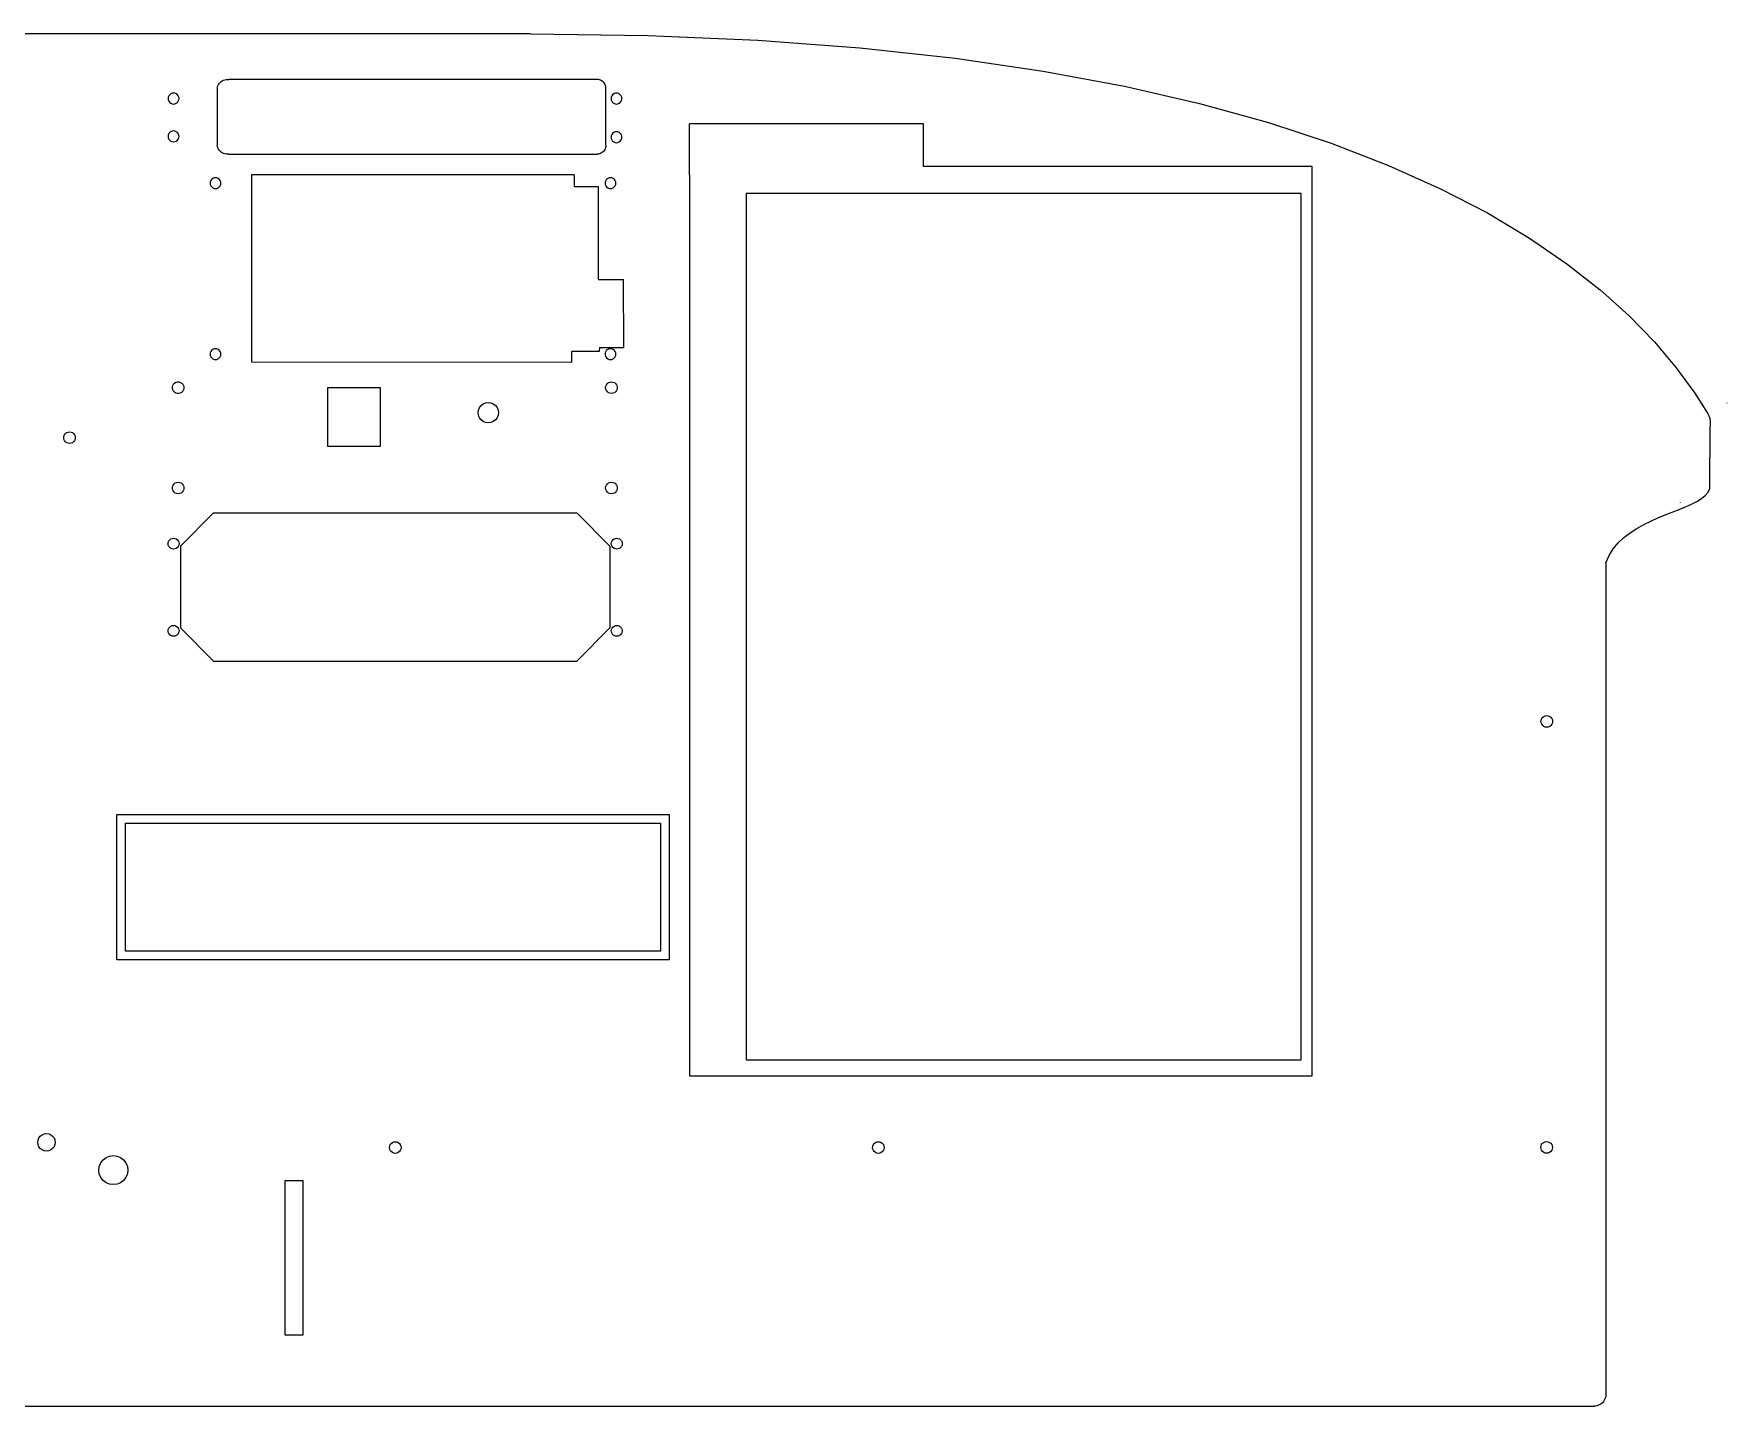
# Model space of a CAD drawing. Extents: x -679 to 499, y -164 to 308.
# Drawn here: x -84 to 499, y -164 to 308 of the extents above; entities that cross this region are included whole.
import ezdxf

# ---------------------------------------------------------------- set-up
doc = ezdxf.new("R2010")
doc.units = 0
doc.layers.get('0').update_dxf_attribs({"linetype": 'CONTINUOUS'})

msp = doc.modelspace()

# ---------------------------------------------------------------- linework, layer by layer
for p, q in [((86.79, 308.48), (-273.21, 308.48)), ((86.79, 308.48), (127.21, 307.91)), ((127.21, 307.91), (164.97, 306.28)), ((164.97, 306.28), (200.16, 303.64)), ((200.16, 303.64), (232.86, 300.07)), ((232.86, 300.07), (263.17, 295.64)), ((-20.58, 291.07), (-20.31, 291.45)), ((-20.31, 291.45), (-20.01, 291.8)), ((-20.01, 291.8), (-19.65, 292.1)), ((-19.65, 292.1), (-19.27, 292.35)), ((-19.27, 292.35), (-18.85, 292.55)), ((-18.85, 292.55), (-18.41, 292.7)), ((-18.41, 292.7), (-17.96, 292.78)), ((-17.96, 292.78), (-17.49, 292.81)), ((-17.49, 292.81), (-17.03, 292.77)), ((109.74, 292.77), (-17.03, 292.77)), ((110.13, 292.74), (109.74, 292.77)), ((110.52, 292.67), (110.13, 292.74)), ((110.89, 292.54), (110.52, 292.67)), ((111.24, 292.37), (110.89, 292.54)), ((111.56, 292.15), (111.24, 292.37)), ((111.86, 291.89), (111.56, 292.15)), ((112.12, 291.6), (111.86, 291.89)), ((112.34, 291.27), (112.12, 291.6)), ((263.17, 295.64), (291.18, 290.44)), ((-37.84, 286.71), (-37.91, 286.22)), ((-37.91, 286.22), (-37.84, 285.74)), ((-37.66, 287.16), (-37.84, 286.71)), ((-37.84, 285.74), (-37.66, 285.28)), ((-37.36, 287.55), (-37.66, 287.16)), ((-36.97, 287.84), (-37.36, 287.55)), ((-36.52, 288.03), (-36.97, 287.84)), ((-36.03, 288.1), (-36.52, 288.03)), ((-35.55, 288.03), (-36.03, 288.1)), ((-35.1, 287.84), (-35.55, 288.03)), ((-34.71, 287.55), (-35.1, 287.84)), ((-34.41, 287.16), (-34.71, 287.55)), ((-34.22, 286.71), (-34.41, 287.16)), ((-34.41, 285.28), (-34.22, 285.74)), ((-34.16, 286.22), (-34.22, 286.71)), ((-34.22, 285.74), (-34.16, 286.22)), ((-21.03, 289.77), (-20.94, 290.22)), ((-21.03, 289.77), (-21.03, 270.12)), ((-20.94, 290.22), (-20.78, 290.66)), ((-20.78, 290.66), (-20.58, 291.07)), ((112.51, 290.92), (112.34, 291.27)), ((112.64, 290.55), (112.51, 290.92)), ((112.71, 290.16), (112.64, 290.55)), ((112.74, 289.77), (112.71, 290.16)), ((112.74, 270.12), (112.74, 289.77)), ((114.56, 286.71), (114.49, 286.22)), ((114.49, 286.22), (114.56, 285.74)), ((114.74, 287.16), (114.56, 286.71)), ((114.56, 285.74), (114.74, 285.28)), ((115.04, 287.55), (114.74, 287.16)), ((115.43, 287.84), (115.04, 287.55)), ((115.88, 288.03), (115.43, 287.84)), ((116.37, 288.1), (115.88, 288.03)), ((116.85, 288.03), (116.37, 288.1)), ((117.3, 287.84), (116.85, 288.03)), ((117.69, 287.55), (117.3, 287.84)), ((117.99, 287.16), (117.69, 287.55)), ((118.18, 286.71), (117.99, 287.16)), ((117.99, 285.28), (118.18, 285.74)), ((118.24, 286.22), (118.18, 286.71)), ((118.18, 285.74), (118.24, 286.22)), ((291.18, 290.44), (316.99, 284.52)), ((-37.66, 285.28), (-37.36, 284.89)), ((-37.36, 284.89), (-36.97, 284.6)), ((-36.97, 284.6), (-36.52, 284.41)), ((-36.52, 284.41), (-36.03, 284.35)), ((-36.03, 284.35), (-35.55, 284.41)), ((-35.55, 284.41), (-35.1, 284.6)), ((-35.1, 284.6), (-34.71, 284.89)), ((-34.71, 284.89), (-34.41, 285.28)), ((114.74, 285.28), (115.04, 284.89)), ((115.04, 284.89), (115.43, 284.6)), ((115.43, 284.6), (115.88, 284.41)), ((115.88, 284.41), (116.37, 284.35)), ((116.37, 284.35), (116.85, 284.41)), ((116.85, 284.41), (117.3, 284.6)), ((117.3, 284.6), (117.69, 284.89)), ((117.69, 284.89), (117.99, 285.28)), ((316.99, 284.52), (340.67, 277.97)), ((-37.66, 274.16), (-37.84, 273.71)), ((-37.36, 274.55), (-37.66, 274.16)), ((-36.97, 274.84), (-37.36, 274.55)), ((-36.52, 275.03), (-36.97, 274.84)), ((-36.03, 275.1), (-36.52, 275.03)), ((-35.55, 275.03), (-36.03, 275.1)), ((-35.1, 274.84), (-35.55, 275.03)), ((-34.71, 274.55), (-35.1, 274.84)), ((-34.41, 274.16), (-34.71, 274.55)), ((-34.22, 273.71), (-34.41, 274.16)), ((114.74, 273.86), (114.56, 273.41)), ((115.04, 274.25), (114.74, 273.86)), ((115.43, 274.54), (115.04, 274.25)), ((115.88, 274.73), (115.43, 274.54)), ((116.37, 274.8), (115.88, 274.73)), ((116.85, 274.73), (116.37, 274.8)), ((117.3, 274.54), (116.85, 274.73)), ((117.69, 274.25), (117.3, 274.54)), ((117.99, 273.86), (117.69, 274.25)), ((118.18, 273.41), (117.99, 273.86)), ((222.03, 277.53), (141.53, 277.53)), ((141.53, 260.03), (141.53, 277.53)), ((222.03, 262.88), (222.03, 277.53)), ((340.67, 277.97), (362.33, 270.85)), ((-37.84, 273.71), (-37.91, 273.22)), ((-37.91, 273.22), (-37.84, 272.74)), ((-37.84, 272.74), (-37.66, 272.28)), ((-37.66, 272.28), (-37.36, 271.89)), ((-37.36, 271.89), (-36.97, 271.6)), ((-36.97, 271.6), (-36.52, 271.41)), ((-36.52, 271.41), (-36.03, 271.35)), ((-36.03, 271.35), (-35.55, 271.41)), ((-35.55, 271.41), (-35.1, 271.6)), ((-35.1, 271.6), (-34.71, 271.89)), ((-34.71, 271.89), (-34.41, 272.28)), ((-34.41, 272.28), (-34.22, 272.74)), ((-34.16, 273.22), (-34.22, 273.71)), ((-34.22, 272.74), (-34.16, 273.22)), ((-20.94, 269.67), (-21.03, 270.12)), ((-20.78, 269.23), (-20.94, 269.67)), ((-20.58, 268.82), (-20.78, 269.23)), ((-20.31, 268.44), (-20.58, 268.82)), ((-20.01, 268.09), (-20.31, 268.44)), ((-19.65, 267.79), (-20.01, 268.09)), ((112.12, 268.29), (111.86, 268)), ((112.34, 268.62), (112.12, 268.29)), ((112.51, 268.97), (112.34, 268.62)), ((112.64, 269.34), (112.51, 268.97)), ((112.71, 269.73), (112.64, 269.34)), ((112.74, 270.12), (112.71, 269.73)), ((114.56, 273.41), (114.49, 272.92)), ((114.49, 272.92), (114.56, 272.44)), ((114.56, 272.44), (114.74, 271.98)), ((114.74, 271.98), (115.04, 271.59)), ((115.04, 271.59), (115.43, 271.3)), ((115.43, 271.3), (115.88, 271.11)), ((115.88, 271.11), (116.37, 271.05)), ((116.37, 271.05), (116.85, 271.11)), ((116.85, 271.11), (117.3, 271.3)), ((117.3, 271.3), (117.69, 271.59)), ((117.69, 271.59), (117.99, 271.98)), ((117.99, 271.98), (118.18, 272.44)), ((118.24, 272.92), (118.18, 273.41)), ((118.18, 272.44), (118.24, 272.92)), ((362.33, 270.85), (382.05, 263.25)), ((-19.27, 267.54), (-19.65, 267.79)), ((-18.85, 267.34), (-19.27, 267.54)), ((-18.41, 267.2), (-18.85, 267.34)), ((-17.96, 267.11), (-18.41, 267.2)), ((-17.49, 267.09), (-17.96, 267.11)), ((-17.03, 267.12), (-17.49, 267.09)), ((-17.03, 267.12), (109.74, 267.12)), ((110.13, 267.15), (109.74, 267.12)), ((110.52, 267.22), (110.13, 267.15)), ((110.89, 267.35), (110.52, 267.22)), ((111.24, 267.52), (110.89, 267.35)), ((111.56, 267.74), (111.24, 267.52)), ((111.86, 268), (111.56, 267.74)), ((355.75, 262.88), (222.03, 262.88)), ((355.75, -49.92), (355.75, 262.88)), ((382.05, 263.25), (399.93, 255.23)), ((-23.39, 257.62), (-23.45, 257.13)), ((-23.45, 257.13), (-23.39, 256.65)), ((-23.2, 258.07), (-23.39, 257.62)), ((-23.39, 256.65), (-23.2, 256.2)), ((-22.91, 258.46), (-23.2, 258.07)), ((-22.52, 258.76), (-22.91, 258.46)), ((-22.08, 258.95), (-22.52, 258.76)), ((-21.6, 259.01), (-22.08, 258.95)), ((-21.12, 258.95), (-21.6, 259.01)), ((-20.67, 258.76), (-21.12, 258.95)), ((-20.29, 258.46), (-20.67, 258.76)), ((-19.99, 258.07), (-20.29, 258.46)), ((-19.81, 257.62), (-19.99, 258.07)), ((-19.99, 256.2), (-19.81, 256.65)), ((-19.75, 257.13), (-19.81, 257.62)), ((-19.81, 256.65), (-19.75, 257.13)), ((101.81, 259.95), (-9.17, 259.98)), ((-9.17, 259.98), (-9.17, 195.63)), ((101.81, 259.95), (101.81, 255.81)), ((112.51, 257.62), (112.45, 257.13)), ((112.45, 257.13), (112.51, 256.65)), ((112.69, 258.07), (112.51, 257.62)), ((112.51, 256.65), (112.69, 256.2)), ((112.99, 258.46), (112.69, 258.07)), ((113.37, 258.76), (112.99, 258.46)), ((113.82, 258.94), (113.37, 258.76)), ((114.3, 259.01), (113.82, 258.94)), ((114.78, 258.94), (114.3, 259.01)), ((115.22, 258.76), (114.78, 258.94)), ((115.61, 258.46), (115.22, 258.76)), ((115.9, 258.07), (115.61, 258.46)), ((116.09, 257.62), (115.9, 258.07)), ((115.9, 256.2), (116.09, 256.65)), ((116.15, 257.13), (116.09, 257.62)), ((116.09, 256.65), (116.15, 257.13)), ((141.53, 260.03), (141.53, -49.92)), ((-23.2, 256.2), (-22.91, 255.81)), ((-22.91, 255.81), (-22.52, 255.51)), ((-22.52, 255.51), (-22.08, 255.32)), ((-22.08, 255.32), (-21.6, 255.26)), ((-21.6, 255.26), (-21.12, 255.32)), ((-21.12, 255.32), (-20.67, 255.51)), ((-20.67, 255.51), (-20.29, 255.81)), ((-20.29, 255.81), (-19.99, 256.2)), ((110.19, 255.81), (101.81, 255.81)), ((110.19, 224.04), (110.19, 255.81)), ((112.69, 256.2), (112.99, 255.81)), ((112.99, 255.81), (113.37, 255.51)), ((113.37, 255.51), (113.82, 255.32)), ((113.82, 255.32), (114.3, 255.26)), ((114.3, 255.26), (114.78, 255.32)), ((114.78, 255.32), (115.22, 255.51)), ((115.22, 255.51), (115.61, 255.81)), ((115.61, 255.81), (115.9, 256.2)), ((161.03, 253.53), (161.03, -44.42)), ((351.95, 253.53), (161.03, 253.53)), ((351.95, -44.42), (351.95, 253.53)), ((399.93, 255.23), (416.05, 246.87)), ((416.05, 246.87), (430.51, 238.25)), ((430.51, 238.25), (443.4, 229.42)), ((443.4, 229.42), (454.8, 220.47)), ((110.19, 224.04), (118.73, 224.04)), ((118.85, 200.6), (118.73, 224.04)), ((454.8, 220.47), (456.79, 218.69)), ((456.79, 218.69), (464.82, 211.48)), ((464.82, 211.48), (473.53, 202.51)), ((-23.39, 198.81), (-23.45, 198.32)), ((-23.45, 198.32), (-23.39, 197.84)), ((-23.2, 199.26), (-23.39, 198.81)), ((-22.91, 199.65), (-23.2, 199.26)), ((-22.52, 199.95), (-22.91, 199.65)), ((-22.08, 200.14), (-22.52, 199.95)), ((-21.6, 200.2), (-22.08, 200.14)), ((-21.12, 200.14), (-21.6, 200.2)), ((-20.67, 199.95), (-21.12, 200.14)), ((-20.29, 199.65), (-20.67, 199.95)), ((-19.99, 199.26), (-20.29, 199.65)), ((-19.81, 198.81), (-19.99, 199.26)), ((-19.75, 198.32), (-19.81, 198.81)), ((-19.81, 197.84), (-19.75, 198.32)), ((100.96, 195.6), (100.96, 199.24)), ((110.39, 199.24), (100.96, 199.24)), ((110.51, 200.6), (110.39, 199.24)), ((110.51, 200.6), (118.85, 200.6)), ((112.51, 198.81), (112.45, 198.32)), ((112.45, 198.32), (112.51, 197.84)), ((112.69, 199.26), (112.51, 198.81)), ((112.99, 199.65), (112.69, 199.26)), ((113.37, 199.95), (112.99, 199.65)), ((113.82, 200.13), (113.37, 199.95)), ((114.3, 200.2), (113.82, 200.13)), ((114.78, 200.13), (114.3, 200.2)), ((115.22, 199.95), (114.78, 200.13)), ((115.61, 199.65), (115.22, 199.95)), ((115.9, 199.26), (115.61, 199.65)), ((116.09, 198.81), (115.9, 199.26)), ((116.15, 198.32), (116.09, 198.81)), ((116.09, 197.84), (116.15, 198.32)), ((473.53, 202.51), (481.04, 193.64)), ((-23.39, 197.84), (-23.2, 197.39)), ((-23.2, 197.39), (-22.91, 197)), ((-22.91, 197), (-22.52, 196.7)), ((-22.52, 196.7), (-22.08, 196.51)), ((-22.08, 196.51), (-21.6, 196.45)), ((-21.6, 196.45), (-21.12, 196.51)), ((-21.12, 196.51), (-20.67, 196.7)), ((-20.67, 196.7), (-20.29, 197)), ((-20.29, 197), (-19.99, 197.39)), ((-19.99, 197.39), (-19.81, 197.84)), ((-9.17, 195.63), (100.96, 195.6)), ((112.51, 197.84), (112.69, 197.39)), ((112.69, 197.39), (112.99, 197)), ((112.99, 197), (113.37, 196.7)), ((113.37, 196.7), (113.82, 196.51)), ((113.82, 196.51), (114.3, 196.45)), ((114.3, 196.45), (114.78, 196.51)), ((114.78, 196.51), (115.22, 196.7)), ((115.22, 196.7), (115.61, 197)), ((115.61, 197), (115.9, 197.39)), ((115.9, 197.39), (116.09, 197.84)), ((481.04, 193.64), (487.43, 184.93)), ((-36.44, 187.07), (-36.3, 187.57)), ((-36.44, 186.55), (-36.44, 187.07)), ((-36.31, 186.04), (-36.44, 186.55)), ((-36.3, 187.57), (-36.03, 188.02)), ((-36.03, 188.02), (-35.66, 188.39)), ((-35.66, 188.39), (-35.2, 188.64)), ((-35.2, 188.64), (-34.7, 188.77)), ((-34.7, 188.77), (-34.17, 188.77)), ((-34.17, 188.77), (-33.67, 188.62)), ((-33.67, 188.62), (-33.22, 188.36)), ((-33.22, 188.36), (-32.86, 187.98)), ((-32.86, 187.98), (-32.6, 187.53)), ((-32.48, 186.5), (-32.62, 186)), ((-32.6, 187.53), (-32.47, 187.02)), ((-32.47, 187.02), (-32.48, 186.5)), ((17.04, 186.79), (35.04, 186.79)), ((17.04, 166.59), (17.04, 186.79)), ((35.04, 186.79), (35.04, 166.59)), ((112.64, 186.79), (112.71, 187.3)), ((112.71, 186.27), (112.64, 186.79)), ((112.71, 187.3), (112.91, 187.79)), ((112.91, 187.79), (113.23, 188.2)), ((113.23, 188.2), (113.64, 188.52)), ((113.64, 188.52), (114.12, 188.72)), ((114.12, 188.72), (114.64, 188.79)), ((114.64, 188.79), (115.16, 188.72)), ((115.16, 188.72), (115.64, 188.52)), ((115.64, 188.52), (116.06, 188.2)), ((116.06, 188.2), (116.37, 187.79)), ((116.37, 187.79), (116.57, 187.3)), ((116.57, 187.3), (116.64, 186.79)), ((116.64, 186.79), (116.57, 186.27)), ((-36.06, 185.59), (-36.31, 186.04)), ((-35.69, 185.21), (-36.06, 185.59)), ((-35.24, 184.95), (-35.69, 185.21)), ((-34.74, 184.81), (-35.24, 184.95)), ((-34.22, 184.8), (-34.74, 184.81)), ((-33.71, 184.93), (-34.22, 184.8)), ((-33.26, 185.18), (-33.71, 184.93)), ((-32.89, 185.55), (-33.26, 185.18)), ((-32.62, 186), (-32.89, 185.55)), ((69.21, 179.94), (69.77, 180.66)), ((69.77, 180.66), (70.49, 181.22)), ((70.49, 181.22), (71.34, 181.57)), ((71.34, 181.57), (72.24, 181.69)), ((72.24, 181.69), (73.15, 181.57)), ((73.15, 181.57), (73.99, 181.22)), ((73.99, 181.22), (74.72, 180.66)), ((74.72, 180.66), (75.27, 179.94)), ((112.91, 185.79), (112.71, 186.27)), ((113.23, 185.37), (112.91, 185.79)), ((113.64, 185.05), (113.23, 185.37)), ((114.12, 184.85), (113.64, 185.05)), ((114.64, 184.79), (114.12, 184.85)), ((115.16, 184.85), (114.64, 184.79)), ((115.64, 185.05), (115.16, 184.85)), ((116.06, 185.37), (115.64, 185.05)), ((116.37, 185.79), (116.06, 185.37)), ((116.57, 186.27), (116.37, 185.79)), ((487.43, 184.93), (491.81, 178.03)), ((498.54, 181.49), (498.54, 181.53)), ((68.74, 178.19), (68.86, 179.09)), ((68.86, 177.28), (68.74, 178.19)), ((68.86, 179.09), (69.21, 179.94)), ((69.21, 176.44), (68.86, 177.28)), ((69.77, 175.71), (69.21, 176.44)), ((70.49, 175.15), (69.77, 175.71)), ((71.34, 174.8), (70.49, 175.15)), ((72.24, 174.69), (71.34, 174.8)), ((73.15, 174.8), (72.24, 174.69)), ((73.99, 175.15), (73.15, 174.8)), ((74.72, 175.71), (73.99, 175.15)), ((75.27, 176.44), (74.72, 175.71)), ((75.27, 179.94), (75.62, 179.09)), ((75.62, 177.28), (75.27, 176.44)), ((75.62, 179.09), (75.74, 178.19)), ((75.74, 178.19), (75.62, 177.28)), ((491.81, 178.03), (491.92, 177.77)), ((491.92, 177.77), (492.02, 177.53)), ((492.02, 177.53), (492.12, 177.32)), ((492.12, 177.32), (492.2, 177.13)), ((492.2, 177.13), (492.28, 176.95)), ((492.28, 176.95), (492.35, 176.77)), ((492.35, 176.77), (492.42, 176.6)), ((492.42, 176.6), (492.48, 176.43)), ((492.48, 176.43), (492.53, 176.25)), ((492.53, 176.25), (492.57, 176.06)), ((492.57, 176.06), (492.61, 175.85)), ((492.61, 175.85), (492.65, 175.63)), ((492.65, 175.63), (492.67, 175.37)), ((492.67, 175.37), (492.7, 175.09)), ((492.7, 175.09), (492.72, 174.77)), ((-73.84, 169.59), (-73.77, 170.11)), ((-73.77, 169.07), (-73.84, 169.59)), ((-73.77, 170.11), (-73.57, 170.59)), ((-73.57, 168.59), (-73.77, 169.07)), ((-73.57, 170.59), (-73.25, 171)), ((-73.25, 171), (-72.84, 171.32)), ((-72.84, 171.32), (-72.36, 171.52)), ((-72.36, 171.52), (-71.84, 171.59)), ((-71.84, 171.59), (-71.32, 171.52)), ((-71.32, 171.52), (-70.84, 171.32)), ((-70.84, 171.32), (-70.42, 171)), ((-70.42, 171), (-70.11, 170.59)), ((-70.11, 170.59), (-69.91, 170.11)), ((-69.91, 169.07), (-70.11, 168.59)), ((-69.91, 170.11), (-69.84, 169.59)), ((-69.84, 169.59), (-69.91, 169.07)), ((492.58, 152.09), (492.75, 173.55)), ((492.72, 174.77), (492.73, 174.41)), ((492.73, 174.41), (492.75, 174.01)), ((492.75, 174.01), (492.75, 173.55)), ((-73.25, 168.17), (-73.57, 168.59)), ((-72.84, 167.86), (-73.25, 168.17)), ((-72.36, 167.66), (-72.84, 167.86)), ((-71.84, 167.59), (-72.36, 167.66)), ((-71.32, 167.66), (-71.84, 167.59)), ((-70.84, 167.86), (-71.32, 167.66)), ((-70.42, 168.17), (-70.84, 167.86)), ((-70.11, 168.59), (-70.42, 168.17)), ((35.04, 166.59), (17.04, 166.59)), ((-36.46, 152.29), (-36.39, 152.8)), ((-36.39, 151.77), (-36.46, 152.29)), ((-36.39, 152.8), (-36.19, 153.29)), ((-36.19, 151.29), (-36.39, 151.77)), ((-36.19, 153.29), (-35.87, 153.7)), ((-35.87, 153.7), (-35.46, 154.02)), ((-35.46, 154.02), (-34.98, 154.22)), ((-34.98, 154.22), (-34.46, 154.29)), ((-34.46, 154.29), (-33.94, 154.22)), ((-33.94, 154.22), (-33.46, 154.02)), ((-33.46, 154.02), (-33.04, 153.7)), ((-33.04, 153.7), (-32.73, 153.29)), ((-32.73, 153.29), (-32.53, 152.8)), ((-32.53, 151.77), (-32.73, 151.29)), ((-32.53, 152.8), (-32.46, 152.29)), ((-32.46, 152.29), (-32.53, 151.77)), ((112.64, 152.29), (112.71, 152.8)), ((112.71, 151.77), (112.64, 152.29)), ((112.71, 152.8), (112.91, 153.29)), ((112.91, 151.29), (112.71, 151.77)), ((112.91, 153.29), (113.23, 153.7)), ((113.23, 153.7), (113.64, 154.02)), ((113.64, 154.02), (114.12, 154.22)), ((114.12, 154.22), (114.64, 154.29)), ((114.64, 154.29), (115.16, 154.22)), ((115.16, 154.22), (115.64, 154.02)), ((115.64, 154.02), (116.06, 153.7)), ((116.06, 153.7), (116.37, 153.29)), ((116.37, 153.29), (116.57, 152.8)), ((116.57, 151.77), (116.37, 151.29)), ((116.57, 152.8), (116.64, 152.29)), ((116.64, 152.29), (116.57, 151.77)), ((491.96, 150.83), (492.58, 152.09)), ((-35.87, 150.87), (-36.19, 151.29)), ((-35.46, 150.55), (-35.87, 150.87)), ((-34.98, 150.35), (-35.46, 150.55)), ((-34.46, 150.29), (-34.98, 150.35)), ((-33.94, 150.35), (-34.46, 150.29)), ((-33.46, 150.55), (-33.94, 150.35)), ((-33.04, 150.87), (-33.46, 150.55)), ((-32.73, 151.29), (-33.04, 150.87)), ((113.23, 150.87), (112.91, 151.29)), ((113.64, 150.55), (113.23, 150.87)), ((114.12, 150.35), (113.64, 150.55)), ((114.64, 150.29), (114.12, 150.35)), ((115.16, 150.35), (114.64, 150.29)), ((115.64, 150.55), (115.16, 150.35)), ((116.06, 150.87), (115.64, 150.55)), ((116.37, 151.29), (116.06, 150.87)), ((481.99, 144.9), (484.2, 145.81)), ((482.54, 147.15), (482.54, 147.24)), ((484.2, 145.81), (486.24, 146.72)), ((486.24, 146.72), (488.08, 147.65)), ((488.08, 147.65), (489.67, 148.64)), ((489.67, 148.64), (490.98, 149.69)), ((490.98, 149.69), (491.96, 150.83)), ((-22.3, 143.72), (-33.61, 132.26)), ((-22.3, 143.72), (102.68, 143.72)), ((102.68, 143.72), (114.05, 132.25)), ((469.82, 139.67), (472.27, 140.88)), ((472.27, 140.88), (474.75, 141.99)), ((474.75, 141.99), (477.23, 143.01)), ((477.23, 143.01), (479.65, 143.98)), ((479.65, 143.98), (481.99, 144.9)), ((-37.84, 133.62), (-37.66, 134.07)), ((-37.66, 134.07), (-37.36, 134.46)), ((-37.36, 134.46), (-36.97, 134.76)), ((-36.97, 134.76), (-36.52, 134.95)), ((-36.52, 134.95), (-36.03, 135.01)), ((-36.03, 135.01), (-35.55, 134.95)), ((-35.55, 134.95), (-35.1, 134.76)), ((-35.1, 134.76), (-34.71, 134.46)), ((-34.71, 134.46), (-34.41, 134.07)), ((-34.41, 134.07), (-34.22, 133.62)), ((114.66, 133.62), (114.84, 134.07)), ((114.84, 134.07), (115.14, 134.46)), ((115.14, 134.46), (115.53, 134.76)), ((115.53, 134.76), (115.98, 134.95)), ((115.98, 134.95), (116.47, 135.01)), ((116.47, 135.01), (116.95, 134.95)), ((116.95, 134.95), (117.4, 134.76)), ((117.4, 134.76), (117.79, 134.46)), ((117.79, 134.46), (118.09, 134.07)), ((118.09, 134.07), (118.28, 133.62)), ((461.09, 133.36), (463.03, 135.2)), ((463.03, 135.2), (465.16, 136.86)), ((465.16, 136.86), (467.43, 138.34)), ((467.43, 138.34), (469.82, 139.67)), ((-37.91, 133.13), (-37.84, 133.62)), ((-37.84, 132.65), (-37.91, 133.13)), ((-37.66, 132.2), (-37.84, 132.65)), ((-37.36, 131.81), (-37.66, 132.2)), ((-36.97, 131.51), (-37.36, 131.81)), ((-36.52, 131.32), (-36.97, 131.51)), ((-36.03, 131.26), (-36.52, 131.32)), ((-35.55, 131.32), (-36.03, 131.26)), ((-35.1, 131.51), (-35.55, 131.32)), ((-34.71, 131.81), (-35.1, 131.51)), ((-34.41, 132.2), (-34.71, 131.81)), ((-34.22, 132.65), (-34.41, 132.2)), ((-34.22, 133.62), (-34.16, 133.13)), ((-34.16, 133.13), (-34.22, 132.65)), ((-33.61, 132.26), (-33.61, 104.18)), ((114.05, 132.25), (114.05, 104.18)), ((114.59, 133.13), (114.66, 133.62)), ((114.66, 132.65), (114.59, 133.13)), ((114.84, 132.2), (114.66, 132.65)), ((115.14, 131.81), (114.84, 132.2)), ((115.53, 131.51), (115.14, 131.81)), ((115.98, 131.32), (115.53, 131.51)), ((116.47, 131.26), (115.98, 131.32)), ((116.95, 131.32), (116.47, 131.26)), ((117.4, 131.51), (116.95, 131.32)), ((117.79, 131.81), (117.4, 131.51)), ((118.09, 132.2), (117.79, 131.81)), ((118.28, 132.65), (118.09, 132.2)), ((118.28, 133.62), (118.34, 133.13)), ((118.34, 133.13), (118.28, 132.65)), ((456.79, 126.48), (457.93, 129.02)), ((457.93, 129.02), (459.38, 131.31)), ((459.38, 131.31), (461.09, 133.36)), ((456.79, 126.48), (456.79, -108.98)), ((-36.97, 104.76), (-36.52, 104.95)), ((-36.52, 104.95), (-36.03, 105.01)), ((-36.03, 105.01), (-35.55, 104.95)), ((-35.55, 104.95), (-35.1, 104.76)), ((115.53, 104.76), (115.98, 104.95)), ((115.98, 104.95), (116.47, 105.01)), ((116.47, 105.01), (116.95, 104.95)), ((116.95, 104.95), (117.4, 104.76)), ((-37.91, 103.13), (-37.84, 103.62)), ((-37.84, 102.65), (-37.91, 103.13)), ((-37.84, 103.62), (-37.66, 104.07)), ((-37.66, 102.2), (-37.84, 102.65)), ((-37.66, 104.07), (-37.36, 104.46)), ((-37.36, 101.81), (-37.66, 102.2)), ((-37.36, 104.46), (-36.97, 104.76)), ((-36.97, 101.51), (-37.36, 101.81)), ((-36.52, 101.32), (-36.97, 101.51)), ((-36.03, 101.26), (-36.52, 101.32)), ((-35.55, 101.32), (-36.03, 101.26)), ((-35.1, 101.51), (-35.55, 101.32)), ((-35.1, 104.76), (-34.71, 104.46)), ((-34.71, 101.81), (-35.1, 101.51)), ((-34.71, 104.46), (-34.41, 104.07)), ((-34.41, 102.2), (-34.71, 101.81)), ((-34.41, 104.07), (-34.22, 103.62)), ((-34.22, 102.65), (-34.41, 102.2)), ((-34.22, 103.62), (-34.16, 103.13)), ((-34.16, 103.13), (-34.22, 102.65)), ((-33.61, 104.18), (-22.3, 92.72)), ((114.05, 104.18), (102.73, 92.72)), ((114.59, 103.13), (114.66, 103.62)), ((114.66, 102.65), (114.59, 103.13)), ((114.66, 103.62), (114.84, 104.07)), ((114.84, 102.2), (114.66, 102.65)), ((114.84, 104.07), (115.14, 104.46)), ((115.14, 101.81), (114.84, 102.2)), ((115.14, 104.46), (115.53, 104.76)), ((115.53, 101.51), (115.14, 101.81)), ((115.98, 101.32), (115.53, 101.51)), ((116.47, 101.26), (115.98, 101.32)), ((116.95, 101.32), (116.47, 101.26)), ((117.4, 101.51), (116.95, 101.32)), ((117.4, 104.76), (117.79, 104.46)), ((117.79, 101.81), (117.4, 101.51)), ((117.79, 104.46), (118.09, 104.07)), ((118.09, 102.2), (117.79, 101.81)), ((118.09, 104.07), (118.28, 103.62)), ((118.28, 102.65), (118.09, 102.2)), ((118.28, 103.62), (118.34, 103.13)), ((118.34, 103.13), (118.28, 102.65)), ((-22.3, 92.72), (102.73, 92.72)), ((434.49, 72), (434.55, 72.51)), ((434.55, 71.48), (434.49, 72)), ((434.55, 72.51), (434.75, 73)), ((434.75, 71), (434.55, 71.48)), ((434.75, 73), (435.07, 73.41)), ((435.07, 70.58), (434.75, 71)), ((435.07, 73.41), (435.49, 73.73)), ((435.49, 70.26), (435.07, 70.58)), ((435.49, 73.73), (435.97, 73.93)), ((435.97, 70.06), (435.49, 70.26)), ((435.97, 73.93), (436.49, 74)), ((436.49, 70), (435.97, 70.06)), ((436.49, 74), (437, 73.93)), ((437, 70.06), (436.49, 70)), ((437, 73.93), (437.49, 73.73)), ((437.49, 70.26), (437, 70.06)), ((437.49, 73.73), (437.9, 73.41)), ((437.9, 70.58), (437.49, 70.26)), ((437.9, 73.41), (438.22, 73)), ((438.22, 71), (437.9, 70.58)), ((438.22, 73), (438.42, 72.51)), ((438.42, 71.48), (438.22, 71)), ((438.42, 72.51), (438.49, 72)), ((438.49, 72), (438.42, 71.48)), ((-55.52, -10.02), (-55.52, 39.98)), ((-55.52, 39.98), (134.48, 39.98)), ((-52.52, -7.02), (-52.52, 36.98)), ((-52.52, 36.98), (131.48, 36.98)), ((131.48, 36.98), (131.48, -7.02)), ((134.48, 39.98), (134.48, -10.02)), ((134.48, -10.02), (-55.52, -10.02)), ((131.48, -7.02), (-52.52, -7.02)), ((161.03, -44.42), (351.95, -44.42)), ((141.53, -49.92), (222.53, -49.92)), ((222.53, -49.92), (355.75, -49.92)), ((-81.27, -70.19), (-80.54, -69.89)), ((-80.54, -69.89), (-79.77, -69.79)), ((-79.77, -69.79), (-78.99, -69.89)), ((-78.99, -69.89), (-78.27, -70.19)), ((-82.77, -72.79), (-82.67, -72.01)), ((-82.67, -73.56), (-82.77, -72.79)), ((-82.67, -72.01), (-82.37, -71.29)), ((-82.37, -74.29), (-82.67, -73.56)), ((-82.37, -71.29), (-81.89, -70.67)), ((-81.89, -74.91), (-82.37, -74.29)), ((-81.89, -70.67), (-81.27, -70.19)), ((-81.27, -75.38), (-81.89, -74.91)), ((-80.54, -75.68), (-81.27, -75.38)), ((-79.77, -75.79), (-80.54, -75.68)), ((-78.99, -75.68), (-79.77, -75.79)), ((-78.27, -75.38), (-78.99, -75.68)), ((-78.27, -70.19), (-77.65, -70.67)), ((-77.65, -74.91), (-78.27, -75.38)), ((-77.65, -70.67), (-77.17, -71.29)), ((-77.17, -74.29), (-77.65, -74.91)), ((-77.17, -71.29), (-76.87, -72.01)), ((-76.87, -73.56), (-77.17, -74.29)), ((-76.87, -72.01), (-76.77, -72.79)), ((-76.77, -72.79), (-76.87, -73.56)), ((38.26, -74.58), (38.33, -74.07)), ((38.33, -75.1), (38.26, -74.58)), ((38.33, -74.07), (38.53, -73.58)), ((38.53, -75.58), (38.33, -75.1)), ((38.53, -73.58), (38.85, -73.17)), ((38.85, -76), (38.53, -75.58)), ((38.85, -73.17), (39.26, -72.85)), ((39.26, -72.85), (39.74, -72.65)), ((39.74, -72.65), (40.26, -72.58)), ((40.26, -72.58), (40.78, -72.65)), ((40.78, -72.65), (41.26, -72.85)), ((41.26, -72.85), (41.67, -73.17)), ((41.67, -73.17), (41.99, -73.58)), ((41.99, -75.58), (41.67, -76)), ((41.99, -73.58), (42.19, -74.07)), ((42.19, -75.1), (41.99, -75.58)), ((42.19, -74.07), (42.26, -74.58)), ((42.26, -74.58), (42.19, -75.1)), ((204.49, -74.58), (204.55, -74.07)), ((204.55, -75.1), (204.49, -74.58)), ((204.55, -74.07), (204.75, -73.58)), ((204.75, -75.58), (204.55, -75.1)), ((204.75, -73.58), (205.07, -73.17)), ((205.07, -76), (204.75, -75.58)), ((205.07, -73.17), (205.49, -72.85)), ((205.49, -72.85), (205.97, -72.65)), ((205.97, -72.65), (206.49, -72.58)), ((206.49, -72.58), (207, -72.65)), ((207, -72.65), (207.49, -72.85)), ((207.49, -72.85), (207.9, -73.17)), ((207.9, -73.17), (208.22, -73.58)), ((208.22, -75.58), (207.9, -76)), ((208.22, -73.58), (208.42, -74.07)), ((208.42, -75.1), (208.22, -75.58)), ((208.42, -74.07), (208.49, -74.58)), ((208.49, -74.58), (208.42, -75.1)), ((434.44, -74.53), (434.51, -74.02)), ((434.51, -75.05), (434.44, -74.53)), ((434.51, -74.02), (434.71, -73.53)), ((434.71, -75.53), (434.51, -75.05)), ((434.71, -73.53), (435.03, -73.12)), ((435.03, -75.95), (434.71, -75.53)), ((435.03, -73.12), (435.44, -72.8)), ((435.44, -72.8), (435.93, -72.6)), ((435.93, -72.6), (436.44, -72.53)), ((436.44, -72.53), (436.96, -72.6)), ((436.96, -72.6), (437.44, -72.8)), ((437.44, -72.8), (437.86, -73.12)), ((437.86, -73.12), (438.18, -73.53)), ((438.18, -75.53), (437.86, -75.95)), ((438.18, -73.53), (438.38, -74.02)), ((438.38, -75.05), (438.18, -75.53)), ((438.38, -74.02), (438.44, -74.53)), ((438.44, -74.53), (438.38, -75.05)), ((-61.77, -82.35), (-61.6, -81.05)), ((-61.6, -81.05), (-61.1, -79.85)), ((-61.1, -79.85), (-60.3, -78.81)), ((-60.3, -78.81), (-59.27, -78.02)), ((-59.27, -78.02), (-58.06, -77.52)), ((-58.06, -77.52), (-56.77, -77.35)), ((-56.77, -77.35), (-55.47, -77.52)), ((-55.47, -77.52), (-54.27, -78.02)), ((-54.27, -78.02), (-53.23, -78.81)), ((-53.23, -78.81), (-52.44, -79.85)), ((-52.44, -79.85), (-51.94, -81.05)), ((-51.94, -81.05), (-51.77, -82.35)), ((39.26, -76.32), (38.85, -76)), ((39.74, -76.51), (39.26, -76.32)), ((40.26, -76.58), (39.74, -76.51)), ((40.78, -76.51), (40.26, -76.58)), ((41.26, -76.32), (40.78, -76.51)), ((41.67, -76), (41.26, -76.32)), ((205.49, -76.32), (205.07, -76)), ((205.97, -76.51), (205.49, -76.32)), ((206.49, -76.58), (205.97, -76.51)), ((207, -76.51), (206.49, -76.58)), ((207.49, -76.32), (207, -76.51)), ((207.9, -76), (207.49, -76.32)), ((435.44, -76.27), (435.03, -75.95)), ((435.93, -76.47), (435.44, -76.27)), ((436.44, -76.53), (435.93, -76.47)), ((436.96, -76.47), (436.44, -76.53)), ((437.44, -76.27), (436.96, -76.47)), ((437.86, -75.95), (437.44, -76.27)), ((-61.6, -83.64), (-61.77, -82.35)), ((-61.1, -84.85), (-61.6, -83.64)), ((-60.3, -85.88), (-61.1, -84.85)), ((-59.27, -86.67), (-60.3, -85.88)), ((-58.06, -87.17), (-59.27, -86.67)), ((-56.77, -87.34), (-58.06, -87.17)), ((-55.47, -87.17), (-56.77, -87.34)), ((-54.27, -86.67), (-55.47, -87.17)), ((-53.23, -85.88), (-54.27, -86.67)), ((-52.44, -84.85), (-53.23, -85.88)), ((-51.94, -83.64), (-52.44, -84.85)), ((-51.77, -82.35), (-51.94, -83.64)), ((2.23, -86.01), (2.23, -139.01)), ((8.58, -86.01), (2.23, -86.01)), ((8.58, -139.01), (8.58, -86.01)), ((456.79, -108.98), (456.79, -159.52)), ((2.23, -139.01), (8.58, -139.01)), ((454.79, -162.99), (454.32, -163.22)), ((455.23, -162.7), (454.79, -162.99)), ((455.62, -162.35), (455.23, -162.7)), ((455.97, -161.96), (455.62, -162.35)), ((456.26, -161.52), (455.97, -161.96)), ((456.49, -161.05), (456.26, -161.52)), ((456.66, -160.56), (456.49, -161.05)), ((456.76, -160.05), (456.66, -160.56)), ((456.79, -159.52), (456.76, -160.05)), ((-639.21, -163.52), (442.24, -163.52)), ((442.24, -163.52), (452.79, -163.52)), ((453.32, -163.49), (452.79, -163.52)), ((453.83, -163.39), (453.32, -163.49)), ((454.32, -163.22), (453.83, -163.39))]:
    msp.add_line(p, q)

doc.saveas('drawing.dxf')
